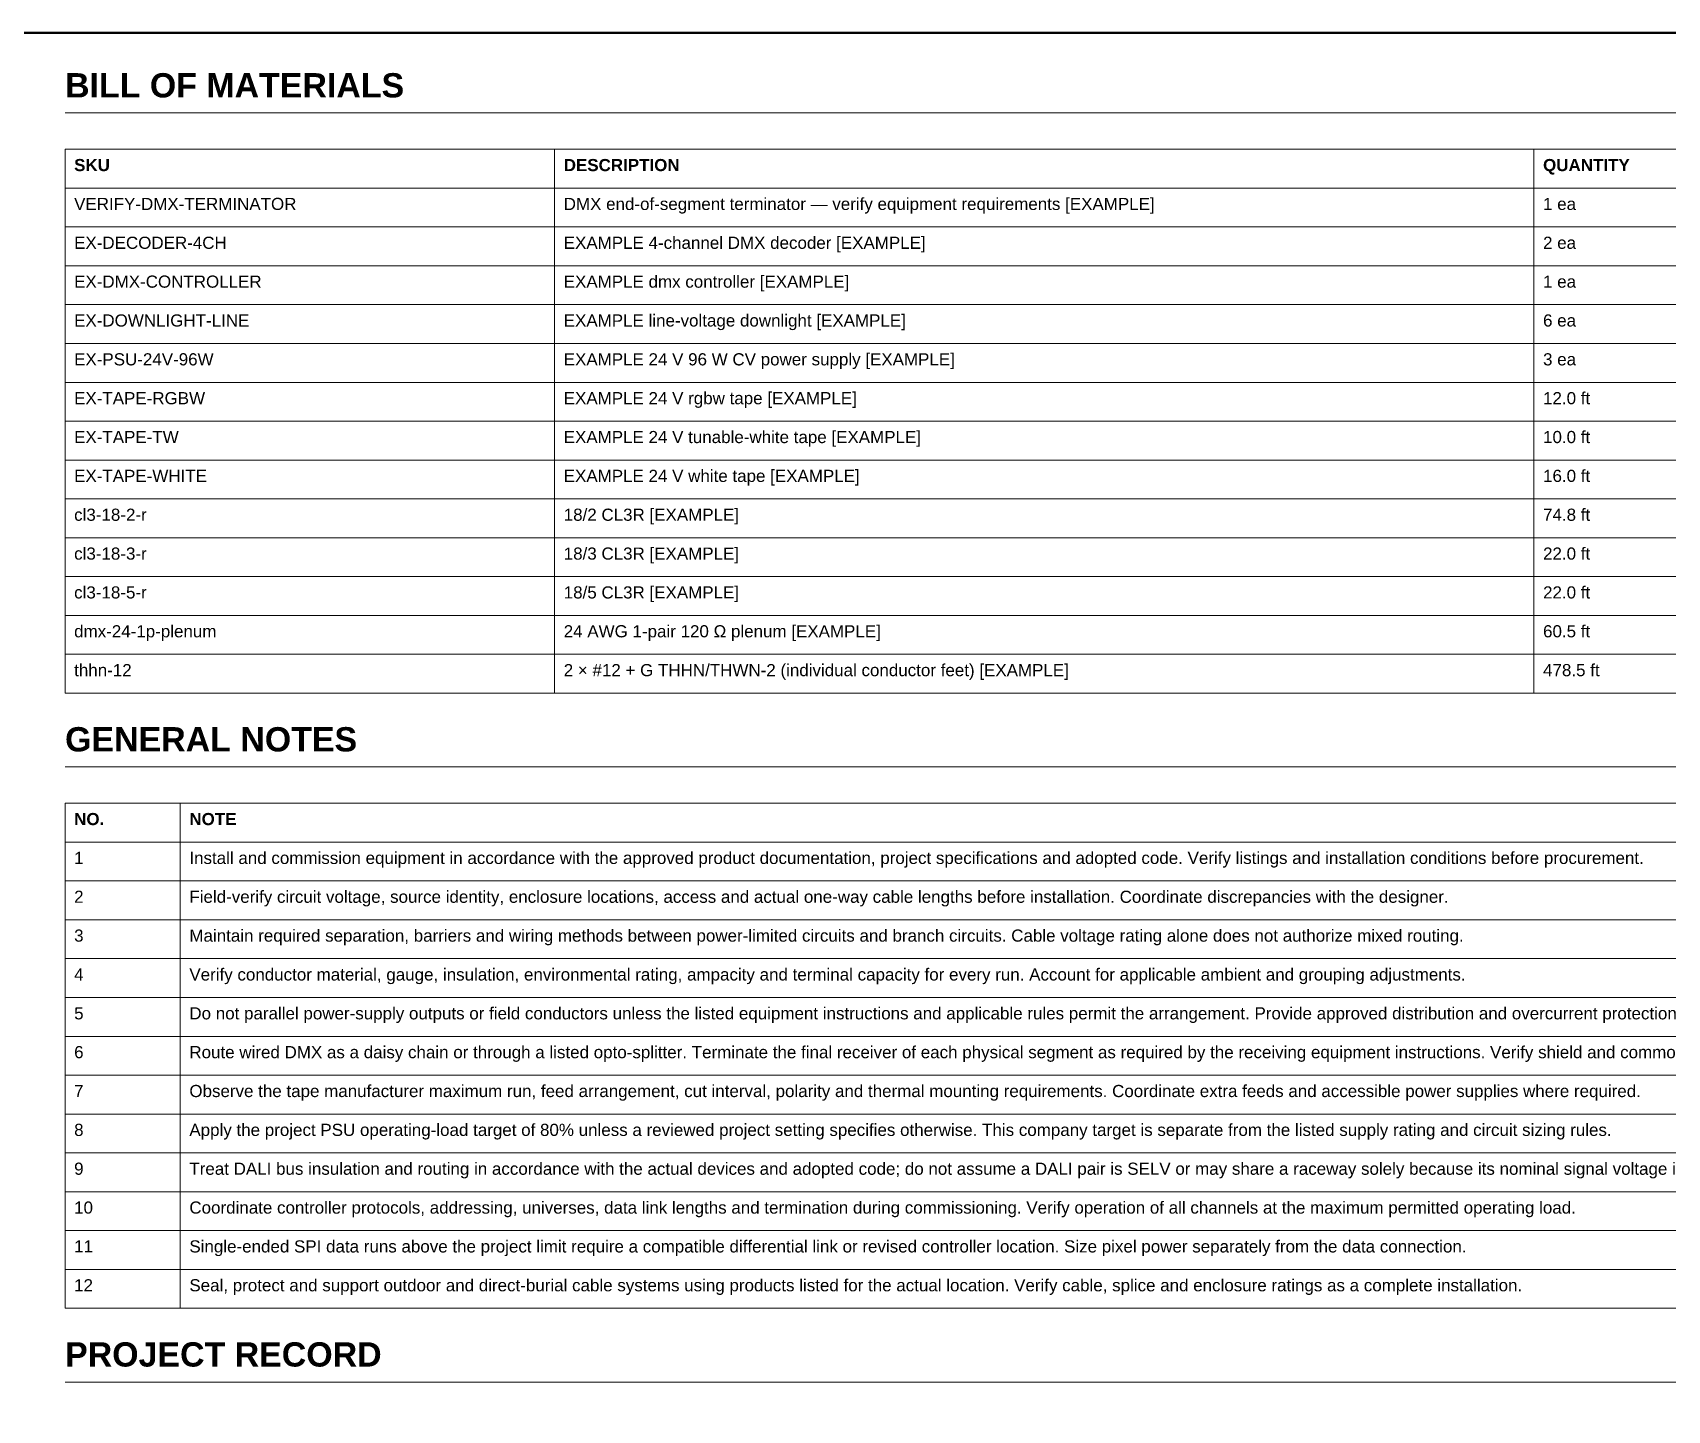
# Model space of a CAD drawing. Header units: inches. Extents: x 0.5 to 73.5, y 0.5 to 23.5.
# Drawn here: x 54.12 to 66.75, y 12.86 to 23.5 of the extents above; entities that cross this region are included whole.
import ezdxf

# ---------------------------------------------------------------- set-up
doc = ezdxf.new("R2010")
doc.units = ezdxf.units.IN
doc.header["$MEASUREMENT"] = 0
doc.layers.add('E-ANNO-SCHD', color=7, linetype='Continuous', lineweight=18)
doc.layers.add('E-ANNO-TTLB', color=7, linetype='Continuous', lineweight=50)
doc.styles.add('BOLD', font='arialbd.ttf')
doc.styles.add('MAIN', font='arial.ttf')

msp = doc.modelspace()

# ---------------------------------------------------------------- linework, layer by layer
at = {"layer": 'E-ANNO-SCHD'}
for p, q in [((54.375, 22.88), (69.5, 22.88)), ((54.375, 22.6), (69.5, 22.6)), ((54.375, 22.6), (54.375, 22.3)), ((58.156, 22.6), (58.156, 22.3)), ((65.719, 22.6), (65.719, 22.3)), ((54.375, 22.3), (69.5, 22.3)), ((54.375, 22.3), (69.5, 22.3)), ((54.375, 22.3), (54.375, 22)), ((58.156, 22.3), (58.156, 22)), ((65.719, 22.3), (65.719, 22)), ((54.375, 22), (69.5, 22)), ((54.375, 22), (69.5, 22)), ((54.375, 22), (54.375, 21.7)), ((58.156, 22), (58.156, 21.7)), ((65.719, 22), (65.719, 21.7)), ((54.375, 21.7), (69.5, 21.7)), ((54.375, 21.7), (69.5, 21.7)), ((54.375, 21.7), (54.375, 21.4)), ((58.156, 21.7), (58.156, 21.4)), ((65.719, 21.7), (65.719, 21.4)), ((54.375, 21.4), (69.5, 21.4)), ((54.375, 21.4), (69.5, 21.4)), ((54.375, 21.4), (54.375, 21.1)), ((58.156, 21.4), (58.156, 21.1)), ((65.719, 21.4), (65.719, 21.1)), ((54.375, 21.1), (69.5, 21.1)), ((54.375, 21.1), (69.5, 21.1)), ((54.375, 21.1), (54.375, 20.8)), ((58.156, 21.1), (58.156, 20.8)), ((65.719, 21.1), (65.719, 20.8)), ((54.375, 20.8), (69.5, 20.8)), ((54.375, 20.8), (69.5, 20.8)), ((54.375, 20.8), (54.375, 20.5)), ((58.156, 20.8), (58.156, 20.5)), ((65.719, 20.8), (65.719, 20.5)), ((54.375, 20.5), (69.5, 20.5)), ((54.375, 20.5), (69.5, 20.5)), ((54.375, 20.5), (54.375, 20.2)), ((58.156, 20.5), (58.156, 20.2)), ((65.719, 20.5), (65.719, 20.2)), ((54.375, 20.2), (69.5, 20.2)), ((54.375, 20.2), (69.5, 20.2)), ((54.375, 20.2), (54.375, 19.9)), ((58.156, 20.2), (58.156, 19.9)), ((65.719, 20.2), (65.719, 19.9)), ((54.375, 19.9), (69.5, 19.9)), ((54.375, 19.9), (69.5, 19.9)), ((54.375, 19.9), (54.375, 19.6)), ((58.156, 19.9), (58.156, 19.6)), ((65.719, 19.9), (65.719, 19.6)), ((54.375, 19.6), (69.5, 19.6)), ((54.375, 19.6), (69.5, 19.6)), ((54.375, 19.6), (54.375, 19.3)), ((58.156, 19.6), (58.156, 19.3)), ((65.719, 19.6), (65.719, 19.3)), ((54.375, 19.3), (69.5, 19.3)), ((54.375, 19.3), (69.5, 19.3)), ((54.375, 19.3), (54.375, 19)), ((58.156, 19.3), (58.156, 19)), ((65.719, 19.3), (65.719, 19)), ((54.375, 19), (69.5, 19)), ((54.375, 19), (69.5, 19)), ((54.375, 19), (54.375, 18.7)), ((58.156, 19), (58.156, 18.7)), ((65.719, 19), (65.719, 18.7)), ((54.375, 18.7), (69.5, 18.7)), ((54.375, 18.7), (69.5, 18.7)), ((54.375, 18.7), (54.375, 18.4)), ((58.156, 18.7), (58.156, 18.4)), ((65.719, 18.7), (65.719, 18.4)), ((54.375, 18.4), (69.5, 18.4)), ((54.375, 17.83), (69.5, 17.83)), ((54.375, 17.55), (69.5, 17.55)), ((54.375, 17.55), (54.375, 17.25)), ((55.265, 17.55), (55.265, 17.25)), ((54.375, 17.25), (69.5, 17.25)), ((54.375, 17.25), (69.5, 17.25)), ((54.375, 17.25), (54.375, 16.95)), ((55.265, 17.25), (55.265, 16.95)), ((54.375, 16.95), (69.5, 16.95)), ((54.375, 16.95), (69.5, 16.95)), ((54.375, 16.95), (54.375, 16.65)), ((55.265, 16.95), (55.265, 16.65)), ((54.375, 16.65), (69.5, 16.65)), ((54.375, 16.65), (69.5, 16.65)), ((54.375, 16.65), (54.375, 16.35)), ((55.265, 16.65), (55.265, 16.35)), ((54.375, 16.35), (69.5, 16.35)), ((54.375, 16.35), (69.5, 16.35)), ((54.375, 16.35), (54.375, 16.05)), ((55.265, 16.35), (55.265, 16.05)), ((54.375, 16.05), (69.5, 16.05)), ((54.375, 16.05), (69.5, 16.05)), ((54.375, 16.05), (54.375, 15.75)), ((55.265, 16.05), (55.265, 15.75)), ((54.375, 15.75), (69.5, 15.75)), ((54.375, 15.75), (69.5, 15.75)), ((54.375, 15.75), (54.375, 15.45)), ((55.265, 15.75), (55.265, 15.45)), ((54.375, 15.45), (69.5, 15.45)), ((54.375, 15.45), (69.5, 15.45)), ((54.375, 15.45), (54.375, 15.15)), ((55.265, 15.45), (55.265, 15.15)), ((54.375, 15.15), (69.5, 15.15)), ((54.375, 15.15), (69.5, 15.15)), ((54.375, 15.15), (54.375, 14.85)), ((55.265, 15.15), (55.265, 14.85)), ((54.375, 14.85), (69.5, 14.85)), ((54.375, 14.85), (69.5, 14.85)), ((54.375, 14.85), (54.375, 14.55)), ((55.265, 14.85), (55.265, 14.55)), ((54.375, 14.55), (69.5, 14.55)), ((54.375, 14.55), (69.5, 14.55)), ((54.375, 14.55), (54.375, 14.25)), ((55.265, 14.55), (55.265, 14.25)), ((54.375, 14.25), (69.5, 14.25)), ((54.375, 14.25), (69.5, 14.25)), ((54.375, 14.25), (54.375, 13.95)), ((55.265, 14.25), (55.265, 13.95)), ((54.375, 13.95), (69.5, 13.95)), ((54.375, 13.95), (69.5, 13.95)), ((54.375, 13.95), (54.375, 13.65)), ((55.265, 13.95), (55.265, 13.65)), ((54.375, 13.65), (69.5, 13.65)), ((54.375, 13.08), (69.5, 13.08))]:
    msp.add_line(p, q, dxfattribs=at)
at = {"layer": 'E-ANNO-TTLB'}
msp.add_lwpolyline([(38.5, 0.5), (73.5, 0.5), (73.5, 23.5), (38.5, 23.5)], close=True, dxfattribs=at)

# ---------------------------------------------------------------- texts
at = {"layer": 'E-ANNO-SCHD'}
for s, height, style, p in [('BILL OF MATERIALS', 0.1875, 'BOLD', (54.375, 23)), ('SKU', 0.0938, 'BOLD', (54.445, 22.431)), ('DESCRIPTION', 0.09375, 'BOLD', (58.226, 22.431)), ('QUANTITY', 0.0938, 'BOLD', (65.789, 22.431)), ('VERIFY-DMX-TERMINATOR', 0.09375, 'MAIN', (54.445, 22.131)), ('DMX end-of-segment terminator — verify equipment requirements [EXAMPLE]', 0.09375, 'MAIN', (58.226, 22.131)), ('1 ea', 0.0938, 'MAIN', (65.789, 22.131)), ('EX-DECODER-4CH', 0.09375, 'MAIN', (54.445, 21.831)), ('EXAMPLE 4-channel DMX decoder [EXAMPLE]', 0.09375, 'MAIN', (58.226, 21.831)), ('2 ea', 0.0938, 'MAIN', (65.789, 21.831)), ('EX-DMX-CONTROLLER', 0.09375, 'MAIN', (54.445, 21.531)), ('EXAMPLE dmx controller [EXAMPLE]', 0.09375, 'MAIN', (58.226, 21.531)), ('1 ea', 0.0938, 'MAIN', (65.789, 21.531)), ('EX-DOWNLIGHT-LINE', 0.09375, 'MAIN', (54.445, 21.231)), ('EXAMPLE line-voltage downlight [EXAMPLE]', 0.09375, 'MAIN', (58.226, 21.231)), ('6 ea', 0.0938, 'MAIN', (65.789, 21.231)), ('EX-PSU-24V-96W', 0.09375, 'MAIN', (54.445, 20.931)), ('EXAMPLE 24 V 96 W CV power supply [EXAMPLE]', 0.09375, 'MAIN', (58.226, 20.931)), ('3 ea', 0.0938, 'MAIN', (65.789, 20.931)), ('EX-TAPE-RGBW', 0.09375, 'MAIN', (54.445, 20.631)), ('EXAMPLE 24 V rgbw tape [EXAMPLE]', 0.09375, 'MAIN', (58.226, 20.631)), ('12.0 ft', 0.0938, 'MAIN', (65.789, 20.631)), ('EX-TAPE-TW', 0.0938, 'MAIN', (54.445, 20.331)), ('EXAMPLE 24 V tunable-white tape [EXAMPLE]', 0.09375, 'MAIN', (58.226, 20.331)), ('10.0 ft', 0.0938, 'MAIN', (65.789, 20.331)), ('EX-TAPE-WHITE', 0.09375, 'MAIN', (54.445, 20.031)), ('EXAMPLE 24 V white tape [EXAMPLE]', 0.09375, 'MAIN', (58.226, 20.031)), ('16.0 ft', 0.0938, 'MAIN', (65.789, 20.031)), ('cl3-18-2-r', 0.0938, 'MAIN', (54.445, 19.731)), ('18/2 CL3R [EXAMPLE]', 0.09375, 'MAIN', (58.226, 19.731)), ('74.8 ft', 0.0938, 'MAIN', (65.789, 19.731)), ('cl3-18-3-r', 0.0938, 'MAIN', (54.445, 19.431)), ('18/3 CL3R [EXAMPLE]', 0.09375, 'MAIN', (58.226, 19.431)), ('22.0 ft', 0.0938, 'MAIN', (65.789, 19.431)), ('cl3-18-5-r', 0.0938, 'MAIN', (54.445, 19.131)), ('18/5 CL3R [EXAMPLE]', 0.09375, 'MAIN', (58.226, 19.131)), ('22.0 ft', 0.0938, 'MAIN', (65.789, 19.131)), ('dmx-24-1p-plenum', 0.09375, 'MAIN', (54.445, 18.831)), ('24 AWG 1-pair 120 Ω plenum [EXAMPLE]', 0.09375, 'MAIN', (58.226, 18.831)), ('60.5 ft', 0.0938, 'MAIN', (65.789, 18.831)), ('thhn-12', 0.0938, 'MAIN', (54.445, 18.531)), ('2 × #12 + G THHN/THWN-2 (individual conductor feet) [EXAMPLE]', 0.09375, 'MAIN', (58.226, 18.531)), ('478.5 ft', 0.0938, 'MAIN', (65.789, 18.531)), ('GENERAL NOTES', 0.1875, 'BOLD', (54.375, 17.95)), ('NO.', 0.0938, 'BOLD', (54.445, 17.381)), ('NOTE', 0.0938, 'BOLD', (55.335, 17.381)), ('1', 0.0938, 'MAIN', (54.445, 17.081)), ('Install and commission equipment in accordance with the approved product documentation, project specifications and adopted code. Verify listings and installation conditions before procurement.', 0.09375, 'MAIN', (55.335, 17.081)), ('2', 0.0938, 'MAIN', (54.445, 16.781)), ('Field-verify circuit voltage, source identity, enclosure locations, access and actual one-way cable lengths before installation. Coordinate discrepancies with the designer.', 0.09375, 'MAIN', (55.335, 16.781)), ('3', 0.0938, 'MAIN', (54.445, 16.481)), ('Maintain required separation, barriers and wiring methods between power-limited circuits and branch circuits. Cable voltage rating alone does not authorize mixed routing.', 0.09375, 'MAIN', (55.335, 16.481)), ('4', 0.0938, 'MAIN', (54.445, 16.181)), ('Verify conductor material, gauge, insulation, environmental rating, ampacity and terminal capacity for every run. Account for applicable ambient and grouping adjustments.', 0.09375, 'MAIN', (55.335, 16.181)), ('5', 0.0938, 'MAIN', (54.445, 15.881)), ('Do not parallel power-supply outputs or field conductors unless the listed equipment instructions and applicable rules permit the arrangement. Provide approved distribution and overcurrent protection as required.', 0.09375, 'MAIN', (55.335, 15.881)), ('6', 0.0938, 'MAIN', (54.445, 15.581)), ('Route wired DMX as a daisy chain or through a listed opto-splitter. Terminate the final receiver of each physical segment as required by the receiving equipment instructions. Verify shield and common connections.', 0.09375, 'MAIN', (55.335, 15.581)), ('7', 0.0938, 'MAIN', (54.445, 15.281)), ('Observe the tape manufacturer maximum run, feed arrangement, cut interval, polarity and thermal mounting requirements. Coordinate extra feeds and accessible power supplies where required.', 0.09375, 'MAIN', (55.335, 15.281)), ('8', 0.0938, 'MAIN', (54.445, 14.981)), ('Apply the project PSU operating-load target of 80% unless a reviewed project setting specifies otherwise. This company target is separate from the listed supply rating and circuit sizing rules.', 0.09375, 'MAIN', (55.335, 14.981)), ('9', 0.0938, 'MAIN', (54.445, 14.681)), ('Treat DALI bus insulation and routing in accordance with the actual devices and adopted code; do not assume a DALI pair is SELV or may share a raceway solely because its nominal signal voltage is low.', 0.09375, 'MAIN', (55.335, 14.681)), ('10', 0.0938, 'MAIN', (54.445, 14.381)), ('Coordinate controller protocols, addressing, universes, data link lengths and termination during commissioning. Verify operation of all channels at the maximum permitted operating load.', 0.09375, 'MAIN', (55.335, 14.381)), ('11', 0.0938, 'MAIN', (54.445, 14.081)), ('Single-ended SPI data runs above the project limit require a compatible differential link or revised controller location. Size pixel power separately from the data connection.', 0.09375, 'MAIN', (55.335, 14.081)), ('12', 0.0938, 'MAIN', (54.445, 13.781)), ('Seal, protect and support outdoor and direct-burial cable systems using products listed for the actual location. Verify cable, splice and enclosure ratings as a complete installation.', 0.09375, 'MAIN', (55.335, 13.781)), ('PROJECT RECORD', 0.1875, 'BOLD', (54.375, 13.2))]:
    msp.add_text(s, height=height, dxfattribs=dict(at, style=style)).set_placement(p)

doc.saveas('drawing.dxf')
